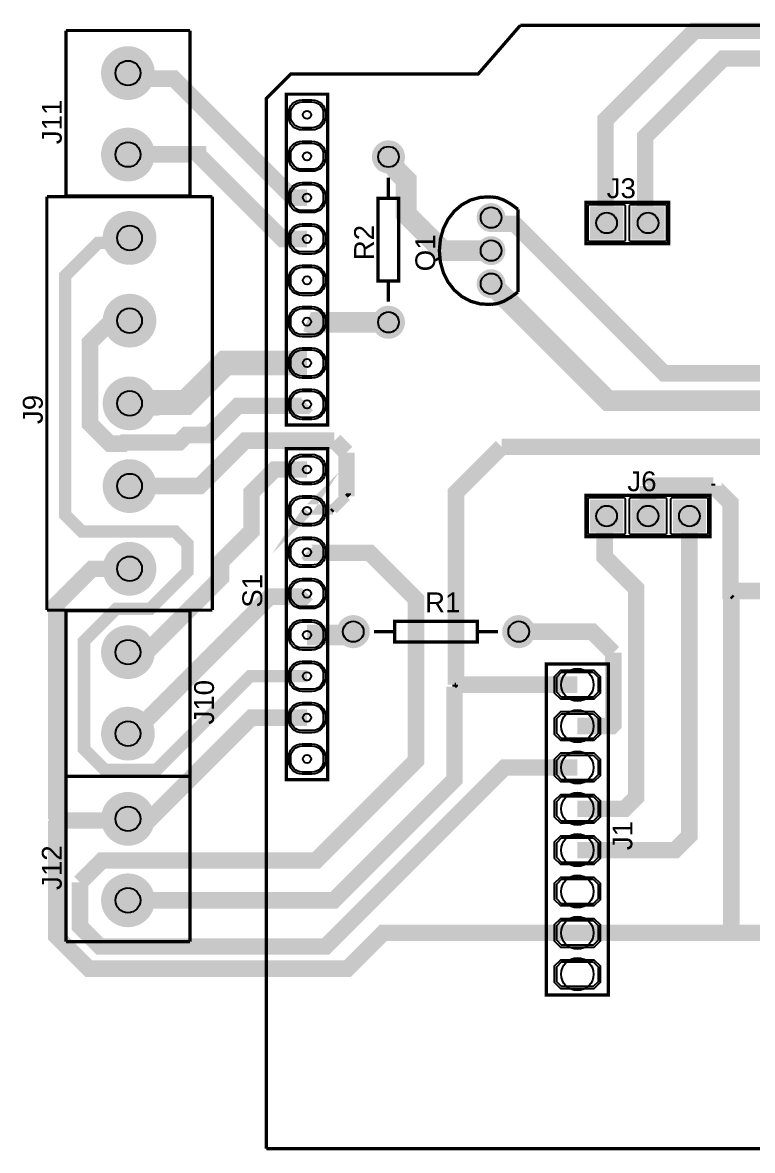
# Model space of a CAD drawing. Header units: centimetres. Extents: x -5.36 to 2.5, y 1.68 to 8.61.
# Drawn here: x -5.36 to -0.87, y 1.68 to 8.61 of the extents above; entities that cross this region are included whole.
import ezdxf

# ---------------------------------------------------------------- set-up
doc = ezdxf.new("R2010")
doc.units = ezdxf.units.CM
doc.layers.get('0').update_dxf_attribs({"linetype": 'CONTINUOUS'})

# ---------------------------------------------------------------- blocks, each defined once
blk = doc.blocks.new('EPAD')
at = {"const_width": 0.5}
blk.add_lwpolyline([(-0.25, 0, 1), (0.25, 0, 1)], format="xyb", close=True, dxfattribs=at)
blk = doc.blocks.new('RPAD')
blk.add_trace([(-0.5, -0.5), (-0.5, 0.5), (0.5, -0.5), (0.5, 0.5)])

msp = doc.modelspace()

# ---------------------------------------------------------------- linework, layer by layer
for points, const_width in [([(-3.86, 1.694), (-3.86, 8.144), (-3.71, 8.294), (-2.56, 8.294), (-2.3, 8.594)], 0.02032), ([(-3.86, 1.694), (-3.86, 8.144), (-3.71, 8.294), (-2.56, 8.294), (-2.3, 8.594)], 0.02032), ([(1.5, 8.294), (1.25, 8.294), (1, 8.594), (-2.3, 8.594)], 0.02032), ([(1.5, 8.294), (1.25, 8.294), (1, 8.594), (-2.3, 8.594)], 0.02032), ([(2.11, 7.91038), (2.11, 8.31), (1.86, 8.56), (-1.230449, 8.56), (-1.77738, 8.013069), (-1.77738, 7.38738), (-1.77, 7.38)], 0.1016), ([(-5.091, 8.562), (-4.329, 8.562)], 0.02032), ([(-5.091, 7.546), (-5.091, 8.562)], 0.02032), ([(-5.091, 8.562), (-4.329, 8.562)], 0.02032), ([(-5.091, 7.546), (-5.091, 8.562)], 0.02032), ([(-4.329, 7.546), (-4.329, 8.562)], 0.02032), ([(-4.329, 7.546), (-4.329, 8.562)], 0.02032), ([(2.11, 7.41), (1.784243, 7.735757), (1.784243, 8.284878), (1.679121, 8.39), (-1.053659, 8.39), (-1.53369, 7.909969), (-1.53369, 7.39769), (-1.516, 7.38)], 0.1016), ([(-3.61, 7.536), (-3.69838, 7.536), (-3.82426, 7.66188), (-4.42878, 8.2664), (-4.50498, 8.2664), (-4.68024, 8.2664), (-4.6904, 8.25624), (-4.71, 8.30038)], 0.1016), ([(-3.737, 6.139), (-3.483, 6.139), (-3.483, 8.171), (-3.737, 8.171), (-3.737, 6.139)], 0.02032), ([(-3.737, 6.139), (-3.483, 6.139), (-3.483, 8.171), (-3.737, 8.171), (-3.737, 6.139)], 0.02032), ([(-3.61, 7.282), (-3.76188, 7.282), (-3.77854, 7.29866), (-4.27892, 7.79904), (-4.27892, 7.80158), (-4.7412, 7.80158), (-4.74374, 7.79904), (-4.71, 7.8)], 0.1016), ([(-2.48, 7.21), (-2.775809, 7.21), (-3.001306, 7.435497), (-3.001306, 7.64345), (-3.054956, 7.6971), (-3.11, 7.786)], 0.127), ([(-3.11, 7.532), (-3.11, 7.659)], 0.02032), ([(-3.11, 7.532), (-3.11, 7.659)], 0.02032), ([(-5.208, 7.542), (-4.192, 7.542)], 0.02032), ([(-5.208, 7.542), (-5.208, 5.002)], 0.02032), ([(-5.208, 7.542), (-4.192, 7.542)], 0.02032), ([(-5.208, 7.542), (-5.208, 5.002)], 0.02032), ([(-4.329, 7.546), (-5.091, 7.546)], 0.02032), ([(-4.329, 7.546), (-5.091, 7.546)], 0.02032), ([(-4.192, 5.002), (-4.192, 7.542)], 0.02032), ([(-4.192, 5.002), (-4.192, 7.542)], 0.02032), ([(-3.1735, 7.024), (-3.0465, 7.024), (-3.0465, 7.532), (-3.1735, 7.532), (-3.1735, 7.024)], 0.02032), ([(-3.1735, 7.024), (-3.0465, 7.024), (-3.0465, 7.532), (-3.1735, 7.532), (-3.1735, 7.024)], 0.02032), ([(-2.48, 7.5402), (-2.544918, 7.537569), (-2.604953, 7.521088), (-2.658942, 7.492161), (-2.705722, 7.452193), (-2.744131, 7.402588), (-2.773005, 7.344751), (-2.791182, 7.280087), (-2.7975, 7.21)], 0.02032), ([(-2.48, 7.5402), (-2.544918, 7.537569), (-2.604953, 7.521088), (-2.658942, 7.492161), (-2.705722, 7.452193), (-2.744131, 7.402588), (-2.773005, 7.344751), (-2.791182, 7.280087), (-2.7975, 7.21)], 0.02032), ([(-2.48, 7.5402), (-2.441702, 7.535438), (-2.402212, 7.52115), (-2.360342, 7.497338), (-2.3149, 7.464)], 0.02032), ([(-2.48, 7.5402), (-2.441702, 7.535438), (-2.402212, 7.52115), (-2.360342, 7.497338), (-2.3149, 7.464)], 0.02032), ([(-1.897, 7.253), (-1.389, 7.253), (-1.389, 7.507), (-1.897, 7.507), (-1.897, 7.253)], 0.02032), ([(-1.897, 7.253), (-1.389, 7.253), (-1.389, 7.507), (-1.897, 7.507), (-1.897, 7.253)], 0.02032), ([(2.11, 5.87038), (1.52384, 6.45654), (-1.416539, 6.45654), (-2.334771, 7.374772), (-2.441572, 7.374772), (-2.48, 7.4132)], 0.1016), ([(-2.3149, 6.956), (-2.3149, 7.464)], 0.02032), ([(-2.3149, 6.956), (-2.3149, 7.464)], 0.02032), ([(-3.61, 4.596), (-3.960355, 4.596), (-4.535793, 4.020562), (-4.850563, 4.020562), (-4.98, 4.149999), (-4.98, 4.811076), (-4.780538, 5.010538), (-4.573125, 5.010538), (-4.34461, 5.239053), (-4.34461, 5.41), (-4.419301, 5.484691), (-4.992674, 5.484691), (-5.095895, 5.587912), (-5.095895, 7.054551), (-4.892067, 7.258379), (-4.8524, 7.258379), (-4.7, 7.288)], 0.0762), ([(-2.48, 6.8798), (-2.544918, 6.882431), (-2.604953, 6.898912), (-2.658942, 6.927839), (-2.705722, 6.967807), (-2.744131, 7.017412), (-2.773005, 7.075249), (-2.791182, 7.139913), (-2.7975, 7.21)], 0.02032), ([(-2.48, 6.8798), (-2.544918, 6.882431), (-2.604953, 6.898912), (-2.658942, 6.927839), (-2.705722, 6.967807), (-2.744131, 7.017412), (-2.773005, 7.075249), (-2.791182, 7.139913), (-2.7975, 7.21)], 0.02032), ([(-2.48, 7.0068), (-1.762666, 6.289466), (-0.692634, 6.289466), (-0.42606, 6.289466), (-0.219842, 6.083248), (-0.219842, 5.766)], 0.127), ([(-3.11, 6.897), (-3.11, 7.024)], 0.02032), ([(-3.11, 6.897), (-3.11, 7.024)], 0.02032), ([(-2.48, 6.8798), (-2.441702, 6.884562), (-2.402212, 6.89885), (-2.360342, 6.922662), (-2.3149, 6.956)], 0.02032), ([(-2.48, 6.8798), (-2.441702, 6.884562), (-2.402212, 6.89885), (-2.360342, 6.922662), (-2.3149, 6.956)], 0.02032), ([(-4.942522, 6.512282), (-4.942522, 6.646448), (-4.929587, 6.659383), (-4.80897, 6.78), (-4.7, 6.78)], 0.1016), ([(-3.11, 6.77), (-3.572728, 6.77), (-3.580604, 6.762124), (-3.61, 6.774)], 0.127), ([(-3.61, 6.52), (-4.11131, 6.52), (-4.134859, 6.496451), (-4.353898, 6.277412), (-4.545555, 6.277412), (-4.550967, 6.272), (-4.7, 6.272)], 0.1524), ([(-3.61, 6.266), (-3.619243, 6.256757), (-3.760241, 6.256757), (-4.034835, 6.256757), (-4.214084, 6.077508), (-4.351381, 6.077508), (-4.397147, 6.031742), (-4.732763, 6.031742), (-4.74039, 6.024115), (-4.82048, 6.024115), (-4.942522, 6.146157), (-4.942522, 6.512282)], 0.1016), ([(-4.7, 5.764), (-4.269092, 5.764), (-3.989579, 6.043513), (-3.441441, 6.043513)], 0.1016), ([(-3.367928, 5.97), (-3.441441, 6.043513)], 0.1016), ([(-2.695432, 5.64), (-2.695432, 5.724417), (-2.415137, 6.004712)], 0.1016), ([(-1.918718, 6.004712), (-2.415137, 6.004712)], 0.1016), ([(-1.9, 6.004712), (-1.918718, 6.004712)], 0.1016), ([(-1.876667, 6.004712), (-1.9, 6.004712)], 0.1016), ([(-1.37, 6.004712), (-1.876667, 6.004712)], 0.1016), ([(-0.5, 5.58), (-0.5, 5.97811), (-0.526602, 6.004712), (-1.37, 6.004712)], 0.1016), ([(-3.737, 3.961), (-3.483, 3.961), (-3.483, 5.993), (-3.737, 5.993), (-3.737, 3.961)], 0.02032), ([(-3.737, 3.961), (-3.483, 3.961), (-3.483, 5.993), (-3.737, 5.993), (-3.737, 3.961)], 0.02032), ([(-3.367928, 5.97), (-3.367928, 5.702072)], 0.1016), ([(-4.71, 4.744), (-4.596, 4.744), (-4.138318, 5.201682), (-4.138318, 5.29982), (-3.951441, 5.486697), (-3.951441, 5.723153), (-3.808594, 5.866), (-3.61, 5.866)], 0.1016), ([(-3.45, 5.62), (-3.598788, 5.62), (-3.61648, 5.602308), (-3.61, 5.612)], 0.0635), ([(-1.115472, 5.766), (-1.514704, 5.766), (-1.516, 5.764704)], 0.1016), ([(-1.516, 5.58), (-1.516, 5.764704)], 0.1016), ([(-1.02, 5.67), (-1.115472, 5.765472), (-1.115472, 5.766)], 0.1016), ([(-1.115472, 5.766), (-1.115472, 5.778989)], 0.0254), ([(-1.004096, 5.12), (-0.369263, 5.12), (-0.245737, 5.243526), (-0.245737, 5.579737), (-0.246, 5.58), (-0.246, 5.765737), (-0.245737, 5.766)], 0.1016), ([(-3.45, 5.62), (-3.367928, 5.702072)], 0.0635), ([(-3.367928, 5.702072), (-3.351934, 5.718066), (-3.351934, 5.719884)], 0.0254), ([(-2.695432, 5.64), (-2.695432, 4.544)], 0.1016), ([(-1.897, 5.453), (-1.135, 5.453), (-1.135, 5.707), (-1.897, 5.707), (-1.897, 5.453)], 0.02032), ([(-1.897, 5.453), (-1.135, 5.453), (-1.135, 5.707), (-1.897, 5.707), (-1.897, 5.453)], 0.02032), ([(-1.02, 5.67), (-1.009509, 5.659509), (-1.009509, 5.658539), (-1.009509, 5.093635), (-1.004096, 5.088222)], 0.1016), ([(-3.46, 5.61), (-3.45, 5.62)], 0.0254), ([(-1.95, 3.782), (-1.659683, 3.782), (-1.588698, 3.852985), (-1.588698, 5.135079), (-1.661269, 5.20765), (-1.782222, 5.328603), (-1.782222, 5.4784), (-1.77, 5.58)], 0.1016), ([(-1.262, 5.58), (-1.262, 3.61599), (-1.328578, 3.549412), (-1.34999, 3.528), (-1.914731, 3.528)], 0.1016), ([(-5.004065, 3.33), (-4.869191, 3.464874), (-4.863637, 3.464874), (-3.553557, 3.464874), (-3.218329, 3.800102), (-2.941121, 4.07731), (-2.941121, 4.528579), (-2.941121, 5.070101), (-2.986248, 5.115228), (-3.224776, 5.353756), (-3.605756, 5.353756), (-3.61, 5.358)], 0.1016), ([(-4.7, 5.256), (-4.930904, 5.256), (-5.15, 5.036904), (-5.15, 3.737927), (-5.127484, 3.707484)], 0.1016), ([(-3.61, 5.104), (-3.628675, 5.085325), (-3.837901, 5.085325), (-4.682608, 4.240618), (-4.700246, 4.240618), (-4.71, 4.24362)], 0.1016), ([(-1.004096, 5.12), (-1.004096, 5.088222), (-1.004096, 3.02)], 0.1016), ([(-1.004096, 5.088222), (-0.993345, 5.077471)], 0.0254), ([(-5.208, 5.002), (-4.192, 5.002)], 0.02032), ([(-5.208, 5.002), (-4.192, 5.002)], 0.02032), ([(-5.091, 4.998), (-4.329, 4.998)], 0.02032), ([(-5.091, 4.998), (-5.091, 3.982)], 0.02032), ([(-5.091, 4.998), (-4.329, 4.998)], 0.02032), ([(-5.091, 4.998), (-5.091, 3.982)], 0.02032), ([(-4.329, 4.998), (-4.329, 3.982)], 0.02032), ([(-4.329, 4.998), (-4.329, 3.982)], 0.02032), ([(-3.61, 4.85), (-3.346, 4.85), (-3.326, 4.87)], 0.127), ([(-3.072, 4.8065), (-2.564, 4.8065), (-2.564, 4.9335), (-3.072, 4.9335), (-3.072, 4.8065)], 0.02032), ([(-3.072, 4.8065), (-2.564, 4.8065), (-2.564, 4.9335), (-3.072, 4.9335), (-3.072, 4.8065)], 0.02032), ([(-1.921103, 4.87), (-2.31, 4.87)], 0.1016), ([(-1.729142, 4.74), (-1.859142, 4.87), (-1.921103, 4.87)], 0.1016), ([(-3.199, 4.87), (-3.072, 4.87)], 0.02032), ([(-3.199, 4.87), (-3.072, 4.87)], 0.02032), ([(-2.564, 4.87), (-2.437, 4.87)], 0.02032), ([(-2.564, 4.87), (-2.437, 4.87)], 0.02032), ([(-1.95, 4.29), (-1.73985, 4.29), (-1.729142, 4.300708), (-1.729142, 4.74)], 0.1016), ([(-2.1405, 2.639), (-1.7595, 2.639), (-1.7595, 4.671), (-2.1405, 4.671), (-2.1405, 2.639)], 0.02032), ([(-2.1405, 2.639), (-1.7595, 2.639), (-1.7595, 4.671), (-2.1405, 4.671), (-2.1405, 2.639)], 0.02032), ([(-4.71, 3.22), (-3.444848, 3.22), (-2.70409, 3.960758), (-2.70409, 4.531616)], 0.1016), ([(-1.95, 4.544), (-2.695432, 4.544)], 0.1016), ([(-2.70409, 4.531616), (-2.70409, 4.544)], 0.0254), ([(-2.695432, 4.544), (-2.695432, 4.540274), (-2.70409, 4.531616)], 0.0254), ([(-2.695432, 4.544), (-2.70409, 4.544)], 0.0254), ([(-3.61, 4.342), (-3.951615, 4.342), (-4.573615, 3.72), (-4.71038, 3.72), (-4.710519, 3.72), (-4.71, 3.72038)], 0.1016), ([(-3.463304, 2.968478), (-2.395782, 4.036), (-2.344208, 4.036), (-2.326054, 4.036)], 0.1016), ([(-1.95, 4.036), (-2.326054, 4.036)], 0.1016), ([(-4.329, 3.982), (-5.091, 3.982)], 0.02032), ([(-5.091, 3.982), (-4.329, 3.982)], 0.02032), ([(-5.091, 2.966), (-5.091, 3.982)], 0.02032), ([(-4.329, 3.982), (-5.091, 3.982)], 0.02032), ([(-5.091, 3.982), (-4.329, 3.982)], 0.02032), ([(-5.091, 2.966), (-5.091, 3.982)], 0.02032), ([(-4.329, 2.966), (-4.329, 3.982)], 0.02032), ([(-4.329, 2.966), (-4.329, 3.982)], 0.02032), ([(-1.95, 3.02), (-3.14102, 3.02), (-3.360157, 2.800863), (-4.950864, 2.800863), (-5.15, 2.999999), (-5.15, 3.684968), (-5.127484, 3.707484)], 0.1016), ([(-4.71, 3.72038), (-4.71038, 3.72), (-4.72038, 3.71), (-5.124968, 3.71), (-5.127484, 3.707484)], 0.1016), ([(-1.95, 3.528), (-1.914731, 3.528)], 0.1016), ([(-3.463304, 2.968478), (-3.495538, 2.936244), (-4.881578, 2.936244), (-5.004065, 3.058731), (-5.004065, 3.065178), (-5.004065, 3.33)], 0.1016), ([(-1.95, 3.02), (-1.112953, 3.02)], 0.1016), ([(-1.004096, 3.02), (-1.112953, 3.02)], 0.1016), ([(-1.004096, 3.02), (-0.172, 3.02), (-0.166, 3.014)], 0.1016), ([(-4.329, 2.966), (-5.091, 2.966)], 0.02032), ([(-4.329, 2.966), (-5.091, 2.966)], 0.02032), ([(1.5, 1.694), (-3.86, 1.694)], 0.02032), ([(1.5, 1.694), (-3.86, 1.694)], 0.02032)]:
    msp.add_lwpolyline(points, dxfattribs=dict(const_width=const_width))
for points in [[(-3.7227, 8.034), (-3.7227, 8.054), (-3.721054, 8.070909), (-3.71632, 8.086547), (-3.708799, 8.100609), (-3.698794, 8.112794), (-3.686609, 8.122799), (-3.672547, 8.13032), (-3.656909, 8.135054), (-3.64, 8.1367), (-3.58, 8.1367), (-3.563091, 8.135054), (-3.547453, 8.13032), (-3.533391, 8.122799), (-3.521206, 8.112794), (-3.511201, 8.100609), (-3.50368, 8.086547), (-3.498946, 8.070909), (-3.4973, 8.054), (-3.4973, 8.034), (-3.498946, 8.017091), (-3.50368, 8.001453), (-3.511201, 7.987391), (-3.521206, 7.975206), (-3.533391, 7.965201), (-3.547453, 7.95768), (-3.563091, 7.952946), (-3.58, 7.9513), (-3.64, 7.9513), (-3.656909, 7.952946), (-3.672547, 7.95768), (-3.686609, 7.965201), (-3.698794, 7.975206), (-3.708799, 7.987391), (-3.71632, 8.001453), (-3.721054, 8.017091), (-3.7227, 8.034)], [(-3.71, 8.034), (-3.71, 8.054), (-3.708607, 8.068313), (-3.7046, 8.081549), (-3.698234, 8.093452), (-3.689766, 8.103766), (-3.679452, 8.112234), (-3.667549, 8.1186), (-3.654313, 8.122607), (-3.64, 8.124), (-3.58, 8.124), (-3.565687, 8.122607), (-3.552451, 8.1186), (-3.540548, 8.112234), (-3.530234, 8.103766), (-3.521766, 8.093452), (-3.5154, 8.081549), (-3.511393, 8.068313), (-3.51, 8.054), (-3.51, 8.034), (-3.511393, 8.019687), (-3.5154, 8.006451), (-3.521766, 7.994548), (-3.530234, 7.984234), (-3.540548, 7.975766), (-3.552451, 7.9694), (-3.565687, 7.965393), (-3.58, 7.964), (-3.64, 7.964), (-3.654313, 7.965393), (-3.667549, 7.9694), (-3.679452, 7.975766), (-3.689766, 7.984234), (-3.698234, 7.994548), (-3.7046, 8.006451), (-3.708607, 8.019687), (-3.71, 8.034)], [(-3.7227, 7.78), (-3.7227, 7.8), (-3.721054, 7.816909), (-3.71632, 7.832547), (-3.708799, 7.846609), (-3.698794, 7.858794), (-3.686609, 7.868799), (-3.672547, 7.87632), (-3.656909, 7.881054), (-3.64, 7.8827), (-3.58, 7.8827), (-3.563091, 7.881054), (-3.547453, 7.87632), (-3.533391, 7.868799), (-3.521206, 7.858794), (-3.511201, 7.846609), (-3.50368, 7.832547), (-3.498946, 7.816909), (-3.4973, 7.8), (-3.4973, 7.78), (-3.498946, 7.763091), (-3.50368, 7.747453), (-3.511201, 7.733391), (-3.521206, 7.721206), (-3.533391, 7.711201), (-3.547453, 7.70368), (-3.563091, 7.698946), (-3.58, 7.6973), (-3.64, 7.6973), (-3.656909, 7.698946), (-3.672547, 7.70368), (-3.686609, 7.711201), (-3.698794, 7.721206), (-3.708799, 7.733391), (-3.71632, 7.747453), (-3.721054, 7.763091), (-3.7227, 7.78)], [(-3.71, 7.78), (-3.71, 7.8), (-3.708607, 7.814313), (-3.7046, 7.827549), (-3.698234, 7.839452), (-3.689766, 7.849766), (-3.679452, 7.858234), (-3.667549, 7.8646), (-3.654313, 7.868607), (-3.64, 7.87), (-3.58, 7.87), (-3.565687, 7.868607), (-3.552451, 7.8646), (-3.540548, 7.858234), (-3.530234, 7.849766), (-3.521766, 7.839452), (-3.5154, 7.827549), (-3.511393, 7.814313), (-3.51, 7.8), (-3.51, 7.78), (-3.511393, 7.765687), (-3.5154, 7.752451), (-3.521766, 7.740548), (-3.530234, 7.730234), (-3.540548, 7.721766), (-3.552451, 7.7154), (-3.565687, 7.711393), (-3.58, 7.71), (-3.64, 7.71), (-3.654313, 7.711393), (-3.667549, 7.7154), (-3.679452, 7.721766), (-3.689766, 7.730234), (-3.698234, 7.740548), (-3.7046, 7.752451), (-3.708607, 7.765687), (-3.71, 7.78)], [(-3.7227, 7.526), (-3.7227, 7.546), (-3.721054, 7.562909), (-3.71632, 7.578547), (-3.708799, 7.592609), (-3.698794, 7.604794), (-3.686609, 7.614799), (-3.672547, 7.62232), (-3.656909, 7.627054), (-3.64, 7.6287), (-3.58, 7.6287), (-3.563091, 7.627054), (-3.547453, 7.62232), (-3.533391, 7.614799), (-3.521206, 7.604794), (-3.511201, 7.592609), (-3.50368, 7.578547), (-3.498946, 7.562909), (-3.4973, 7.546), (-3.4973, 7.526), (-3.498946, 7.509091), (-3.50368, 7.493453), (-3.511201, 7.479391), (-3.521206, 7.467206), (-3.533391, 7.457201), (-3.547453, 7.44968), (-3.563091, 7.444946), (-3.58, 7.4433), (-3.64, 7.4433), (-3.656909, 7.444946), (-3.672547, 7.44968), (-3.686609, 7.457201), (-3.698794, 7.467206), (-3.708799, 7.479391), (-3.71632, 7.493453), (-3.721054, 7.509091), (-3.7227, 7.526)], [(-3.71, 7.526), (-3.71, 7.546), (-3.708607, 7.560313), (-3.7046, 7.573549), (-3.698234, 7.585452), (-3.689766, 7.595766), (-3.679452, 7.604234), (-3.667549, 7.6106), (-3.654313, 7.614607), (-3.64, 7.616), (-3.58, 7.616), (-3.565687, 7.614607), (-3.552451, 7.6106), (-3.540548, 7.604234), (-3.530234, 7.595766), (-3.521766, 7.585452), (-3.5154, 7.573549), (-3.511393, 7.560313), (-3.51, 7.546), (-3.51, 7.526), (-3.511393, 7.511687), (-3.5154, 7.498451), (-3.521766, 7.486548), (-3.530234, 7.476234), (-3.540548, 7.467766), (-3.552451, 7.4614), (-3.565687, 7.457393), (-3.58, 7.456), (-3.64, 7.456), (-3.654313, 7.457393), (-3.667549, 7.4614), (-3.679452, 7.467766), (-3.689766, 7.476234), (-3.698234, 7.486548), (-3.7046, 7.498451), (-3.708607, 7.511687), (-3.71, 7.526)], [(-1.8716, 7.4943), (-1.6684, 7.4943), (-1.665803, 7.494047), (-1.663402, 7.49332), (-1.661242, 7.492165), (-1.659371, 7.490629), (-1.657835, 7.488757), (-1.65668, 7.486598), (-1.655953, 7.484197), (-1.6557, 7.4816), (-1.6557, 7.2784), (-1.655953, 7.275803), (-1.65668, 7.273402), (-1.657835, 7.271243), (-1.659371, 7.269371), (-1.661242, 7.267835), (-1.663402, 7.26668), (-1.665803, 7.265953), (-1.6684, 7.2657), (-1.8716, 7.2657), (-1.874197, 7.265953), (-1.876598, 7.26668), (-1.878758, 7.267835), (-1.880629, 7.269371), (-1.882165, 7.271243), (-1.88332, 7.273402), (-1.884047, 7.275803), (-1.8843, 7.2784), (-1.8843, 7.4816), (-1.884047, 7.484197), (-1.88332, 7.486598), (-1.882165, 7.488757), (-1.880629, 7.490629), (-1.878758, 7.492165), (-1.876598, 7.49332), (-1.874197, 7.494047), (-1.8716, 7.4943)], [(-1.6176, 7.4943), (-1.4144, 7.4943), (-1.411803, 7.494047), (-1.409402, 7.49332), (-1.407242, 7.492165), (-1.405371, 7.490629), (-1.403835, 7.488757), (-1.40268, 7.486598), (-1.401953, 7.484197), (-1.4017, 7.4816), (-1.4017, 7.2784), (-1.401953, 7.275803), (-1.40268, 7.273402), (-1.403835, 7.271243), (-1.405371, 7.269371), (-1.407242, 7.267835), (-1.409402, 7.26668), (-1.411803, 7.265953), (-1.4144, 7.2657), (-1.6176, 7.2657), (-1.620197, 7.265953), (-1.622598, 7.26668), (-1.624758, 7.267835), (-1.626629, 7.269371), (-1.628165, 7.271243), (-1.62932, 7.273402), (-1.630047, 7.275803), (-1.6303, 7.2784), (-1.6303, 7.4816), (-1.630047, 7.484197), (-1.62932, 7.486598), (-1.628165, 7.488757), (-1.626629, 7.490629), (-1.624758, 7.492165), (-1.622598, 7.49332), (-1.620197, 7.494047), (-1.6176, 7.4943)], [(-3.7227, 7.272), (-3.7227, 7.292), (-3.721054, 7.308909), (-3.71632, 7.324547), (-3.708799, 7.338609), (-3.698794, 7.350794), (-3.686609, 7.360799), (-3.672547, 7.36832), (-3.656909, 7.373054), (-3.64, 7.3747), (-3.58, 7.3747), (-3.563091, 7.373054), (-3.547453, 7.36832), (-3.533391, 7.360799), (-3.521206, 7.350794), (-3.511201, 7.338609), (-3.50368, 7.324547), (-3.498946, 7.308909), (-3.4973, 7.292), (-3.4973, 7.272), (-3.498946, 7.255091), (-3.50368, 7.239453), (-3.511201, 7.225391), (-3.521206, 7.213206), (-3.533391, 7.203201), (-3.547453, 7.19568), (-3.563091, 7.190946), (-3.58, 7.1893), (-3.64, 7.1893), (-3.656909, 7.190946), (-3.672547, 7.19568), (-3.686609, 7.203201), (-3.698794, 7.213206), (-3.708799, 7.225391), (-3.71632, 7.239453), (-3.721054, 7.255091), (-3.7227, 7.272)], [(-3.71, 7.272), (-3.71, 7.292), (-3.708607, 7.306313), (-3.7046, 7.319549), (-3.698234, 7.331452), (-3.689766, 7.341766), (-3.679452, 7.350234), (-3.667549, 7.3566), (-3.654313, 7.360607), (-3.64, 7.362), (-3.58, 7.362), (-3.565687, 7.360607), (-3.552451, 7.3566), (-3.540548, 7.350234), (-3.530234, 7.341766), (-3.521766, 7.331452), (-3.5154, 7.319549), (-3.511393, 7.306313), (-3.51, 7.292), (-3.51, 7.272), (-3.511393, 7.257687), (-3.5154, 7.244451), (-3.521766, 7.232548), (-3.530234, 7.222234), (-3.540548, 7.213766), (-3.552451, 7.2074), (-3.565687, 7.203393), (-3.58, 7.202), (-3.64, 7.202), (-3.654313, 7.203393), (-3.667549, 7.2074), (-3.679452, 7.213766), (-3.689766, 7.222234), (-3.698234, 7.232548), (-3.7046, 7.244451), (-3.708607, 7.257687), (-3.71, 7.272)], [(-3.7227, 7.018), (-3.7227, 7.038), (-3.721054, 7.054909), (-3.71632, 7.070547), (-3.708799, 7.084609), (-3.698794, 7.096794), (-3.686609, 7.106799), (-3.672547, 7.11432), (-3.656909, 7.119054), (-3.64, 7.1207), (-3.58, 7.1207), (-3.563091, 7.119054), (-3.547453, 7.11432), (-3.533391, 7.106799), (-3.521206, 7.096794), (-3.511201, 7.084609), (-3.50368, 7.070547), (-3.498946, 7.054909), (-3.4973, 7.038), (-3.4973, 7.018), (-3.498946, 7.001091), (-3.50368, 6.985453), (-3.511201, 6.971391), (-3.521206, 6.959206), (-3.533391, 6.949201), (-3.547453, 6.94168), (-3.563091, 6.936946), (-3.58, 6.9353), (-3.64, 6.9353), (-3.656909, 6.936946), (-3.672547, 6.94168), (-3.686609, 6.949201), (-3.698794, 6.959206), (-3.708799, 6.971391), (-3.71632, 6.985453), (-3.721054, 7.001091), (-3.7227, 7.018)], [(-3.71, 7.018), (-3.71, 7.038), (-3.708607, 7.052313), (-3.7046, 7.065549), (-3.698234, 7.077452), (-3.689766, 7.087766), (-3.679452, 7.096234), (-3.667549, 7.1026), (-3.654313, 7.106607), (-3.64, 7.108), (-3.58, 7.108), (-3.565687, 7.106607), (-3.552451, 7.1026), (-3.540548, 7.096234), (-3.530234, 7.087766), (-3.521766, 7.077452), (-3.5154, 7.065549), (-3.511393, 7.052313), (-3.51, 7.038), (-3.51, 7.018), (-3.511393, 7.003687), (-3.5154, 6.990451), (-3.521766, 6.978548), (-3.530234, 6.968234), (-3.540548, 6.959766), (-3.552451, 6.9534), (-3.565687, 6.949393), (-3.58, 6.948), (-3.64, 6.948), (-3.654313, 6.949393), (-3.667549, 6.9534), (-3.679452, 6.959766), (-3.689766, 6.968234), (-3.698234, 6.978548), (-3.7046, 6.990451), (-3.708607, 7.003687), (-3.71, 7.018)], [(-3.7227, 6.764), (-3.7227, 6.784), (-3.721054, 6.800909), (-3.71632, 6.816547), (-3.708799, 6.830609), (-3.698794, 6.842794), (-3.686609, 6.852799), (-3.672547, 6.86032), (-3.656909, 6.865054), (-3.64, 6.8667), (-3.58, 6.8667), (-3.563091, 6.865054), (-3.547453, 6.86032), (-3.533391, 6.852799), (-3.521206, 6.842794), (-3.511201, 6.830609), (-3.50368, 6.816547), (-3.498946, 6.800909), (-3.4973, 6.784), (-3.4973, 6.764), (-3.498946, 6.747091), (-3.50368, 6.731453), (-3.511201, 6.717391), (-3.521206, 6.705206), (-3.533391, 6.695201), (-3.547453, 6.68768), (-3.563091, 6.682946), (-3.58, 6.6813), (-3.64, 6.6813), (-3.656909, 6.682946), (-3.672547, 6.68768), (-3.686609, 6.695201), (-3.698794, 6.705206), (-3.708799, 6.717391), (-3.71632, 6.731453), (-3.721054, 6.747091), (-3.7227, 6.764)], [(-3.71, 6.764), (-3.71, 6.784), (-3.708607, 6.798313), (-3.7046, 6.811549), (-3.698234, 6.823452), (-3.689766, 6.833766), (-3.679452, 6.842234), (-3.667549, 6.8486), (-3.654313, 6.852607), (-3.64, 6.854), (-3.58, 6.854), (-3.565687, 6.852607), (-3.552451, 6.8486), (-3.540548, 6.842234), (-3.530234, 6.833766), (-3.521766, 6.823452), (-3.5154, 6.811549), (-3.511393, 6.798313), (-3.51, 6.784), (-3.51, 6.764), (-3.511393, 6.749687), (-3.5154, 6.736451), (-3.521766, 6.724548), (-3.530234, 6.714234), (-3.540548, 6.705766), (-3.552451, 6.6994), (-3.565687, 6.695393), (-3.58, 6.694), (-3.64, 6.694), (-3.654313, 6.695393), (-3.667549, 6.6994), (-3.679452, 6.705766), (-3.689766, 6.714234), (-3.698234, 6.724548), (-3.7046, 6.736451), (-3.708607, 6.749687), (-3.71, 6.764)], [(-3.7227, 6.51), (-3.7227, 6.53), (-3.721054, 6.546909), (-3.71632, 6.562547), (-3.708799, 6.576609), (-3.698794, 6.588794), (-3.686609, 6.598799), (-3.672547, 6.60632), (-3.656909, 6.611054), (-3.64, 6.6127), (-3.58, 6.6127), (-3.563091, 6.611054), (-3.547453, 6.60632), (-3.533391, 6.598799), (-3.521206, 6.588794), (-3.511201, 6.576609), (-3.50368, 6.562547), (-3.498946, 6.546909), (-3.4973, 6.53), (-3.4973, 6.51), (-3.498946, 6.493091), (-3.50368, 6.477453), (-3.511201, 6.463391), (-3.521206, 6.451206), (-3.533391, 6.441201), (-3.547453, 6.43368), (-3.563091, 6.428946), (-3.58, 6.4273), (-3.64, 6.4273), (-3.656909, 6.428946), (-3.672547, 6.43368), (-3.686609, 6.441201), (-3.698794, 6.451206), (-3.708799, 6.463391), (-3.71632, 6.477453), (-3.721054, 6.493091), (-3.7227, 6.51)], [(-3.71, 6.51), (-3.71, 6.53), (-3.708607, 6.544313), (-3.7046, 6.557549), (-3.698234, 6.569452), (-3.689766, 6.579766), (-3.679452, 6.588234), (-3.667549, 6.5946), (-3.654313, 6.598607), (-3.64, 6.6), (-3.58, 6.6), (-3.565687, 6.598607), (-3.552451, 6.5946), (-3.540548, 6.588234), (-3.530234, 6.579766), (-3.521766, 6.569452), (-3.5154, 6.557549), (-3.511393, 6.544313), (-3.51, 6.53), (-3.51, 6.51), (-3.511393, 6.495687), (-3.5154, 6.482451), (-3.521766, 6.470548), (-3.530234, 6.460234), (-3.540548, 6.451766), (-3.552451, 6.4454), (-3.565687, 6.441393), (-3.58, 6.44), (-3.64, 6.44), (-3.654313, 6.441393), (-3.667549, 6.4454), (-3.679452, 6.451766), (-3.689766, 6.460234), (-3.698234, 6.470548), (-3.7046, 6.482451), (-3.708607, 6.495687), (-3.71, 6.51)], [(-3.7227, 6.256), (-3.7227, 6.276), (-3.721054, 6.292909), (-3.71632, 6.308547), (-3.708799, 6.322609), (-3.698794, 6.334794), (-3.686609, 6.344799), (-3.672547, 6.35232), (-3.656909, 6.357054), (-3.64, 6.3587), (-3.58, 6.3587), (-3.563091, 6.357054), (-3.547453, 6.35232), (-3.533391, 6.344799), (-3.521206, 6.334794), (-3.511201, 6.322609), (-3.50368, 6.308547), (-3.498946, 6.292909), (-3.4973, 6.276), (-3.4973, 6.256), (-3.498946, 6.239091), (-3.50368, 6.223453), (-3.511201, 6.209391), (-3.521206, 6.197206), (-3.533391, 6.187201), (-3.547453, 6.17968), (-3.563091, 6.174946), (-3.58, 6.1733), (-3.64, 6.1733), (-3.656909, 6.174946), (-3.672547, 6.17968), (-3.686609, 6.187201), (-3.698794, 6.197206), (-3.708799, 6.209391), (-3.71632, 6.223453), (-3.721054, 6.239091), (-3.7227, 6.256)], [(-3.71, 6.256), (-3.71, 6.276), (-3.708607, 6.290313), (-3.7046, 6.303549), (-3.698234, 6.315452), (-3.689766, 6.325766), (-3.679452, 6.334234), (-3.667549, 6.3406), (-3.654313, 6.344607), (-3.64, 6.346), (-3.58, 6.346), (-3.565687, 6.344607), (-3.552451, 6.3406), (-3.540548, 6.334234), (-3.530234, 6.325766), (-3.521766, 6.315452), (-3.5154, 6.303549), (-3.511393, 6.290313), (-3.51, 6.276), (-3.51, 6.256), (-3.511393, 6.241687), (-3.5154, 6.228451), (-3.521766, 6.216548), (-3.530234, 6.206234), (-3.540548, 6.197766), (-3.552451, 6.1914), (-3.565687, 6.187393), (-3.58, 6.186), (-3.64, 6.186), (-3.654313, 6.187393), (-3.667549, 6.1914), (-3.679452, 6.197766), (-3.689766, 6.206234), (-3.698234, 6.216548), (-3.7046, 6.228451), (-3.708607, 6.241687), (-3.71, 6.256)], [(-3.7227, 5.856), (-3.7227, 5.876), (-3.721054, 5.892909), (-3.71632, 5.908547), (-3.708799, 5.922609), (-3.698794, 5.934794), (-3.686609, 5.944799), (-3.672547, 5.95232), (-3.656909, 5.957054), (-3.64, 5.9587), (-3.58, 5.9587), (-3.563091, 5.957054), (-3.547453, 5.95232), (-3.533391, 5.944799), (-3.521206, 5.934794), (-3.511201, 5.922609), (-3.50368, 5.908547), (-3.498946, 5.892909), (-3.4973, 5.876), (-3.4973, 5.856), (-3.498946, 5.839091), (-3.50368, 5.823453), (-3.511201, 5.809391), (-3.521206, 5.797206), (-3.533391, 5.787201), (-3.547453, 5.77968), (-3.563091, 5.774946), (-3.58, 5.7733), (-3.64, 5.7733), (-3.656909, 5.774946), (-3.672547, 5.77968), (-3.686609, 5.787201), (-3.698794, 5.797206), (-3.708799, 5.809391), (-3.71632, 5.823453), (-3.721054, 5.839091), (-3.7227, 5.856)], [(-3.71, 5.856), (-3.71, 5.876), (-3.708607, 5.890313), (-3.7046, 5.903549), (-3.698234, 5.915452), (-3.689766, 5.925766), (-3.679452, 5.934234), (-3.667549, 5.9406), (-3.654313, 5.944607), (-3.64, 5.946), (-3.58, 5.946), (-3.565687, 5.944607), (-3.552451, 5.9406), (-3.540548, 5.934234), (-3.530234, 5.925766), (-3.521766, 5.915452), (-3.5154, 5.903549), (-3.511393, 5.890313), (-3.51, 5.876), (-3.51, 5.856), (-3.511393, 5.841687), (-3.5154, 5.828451), (-3.521766, 5.816548), (-3.530234, 5.806234), (-3.540548, 5.797766), (-3.552451, 5.7914), (-3.565687, 5.787393), (-3.58, 5.786), (-3.64, 5.786), (-3.654313, 5.787393), (-3.667549, 5.7914), (-3.679452, 5.797766), (-3.689766, 5.806234), (-3.698234, 5.816548), (-3.7046, 5.828451), (-3.708607, 5.841687), (-3.71, 5.856)], [(-3.7227, 5.602), (-3.7227, 5.622), (-3.721054, 5.638909), (-3.71632, 5.654547), (-3.708799, 5.668609), (-3.698794, 5.680794), (-3.686609, 5.690799), (-3.672547, 5.69832), (-3.656909, 5.703054), (-3.64, 5.7047), (-3.58, 5.7047), (-3.563091, 5.703054), (-3.547453, 5.69832), (-3.533391, 5.690799), (-3.521206, 5.680794), (-3.511201, 5.668609), (-3.50368, 5.654547), (-3.498946, 5.638909), (-3.4973, 5.622), (-3.4973, 5.602), (-3.498946, 5.585091), (-3.50368, 5.569453), (-3.511201, 5.555391), (-3.521206, 5.543206), (-3.533391, 5.533201), (-3.547453, 5.52568), (-3.563091, 5.520946), (-3.58, 5.5193), (-3.64, 5.5193), (-3.656909, 5.520946), (-3.672547, 5.52568), (-3.686609, 5.533201), (-3.698794, 5.543206), (-3.708799, 5.555391), (-3.71632, 5.569453), (-3.721054, 5.585091), (-3.7227, 5.602)], [(-3.71, 5.602), (-3.71, 5.622), (-3.708607, 5.636313), (-3.7046, 5.649549), (-3.698234, 5.661452), (-3.689766, 5.671766), (-3.679452, 5.680234), (-3.667549, 5.6866), (-3.654313, 5.690607), (-3.64, 5.692), (-3.58, 5.692), (-3.565687, 5.690607), (-3.552451, 5.6866), (-3.540548, 5.680234), (-3.530234, 5.671766), (-3.521766, 5.661452), (-3.5154, 5.649549), (-3.511393, 5.636313), (-3.51, 5.622), (-3.51, 5.602), (-3.511393, 5.587687), (-3.5154, 5.574451), (-3.521766, 5.562548), (-3.530234, 5.552234), (-3.540548, 5.543766), (-3.552451, 5.5374), (-3.565687, 5.533393), (-3.58, 5.532), (-3.64, 5.532), (-3.654313, 5.533393), (-3.667549, 5.5374), (-3.679452, 5.543766), (-3.689766, 5.552234), (-3.698234, 5.562548), (-3.7046, 5.574451), (-3.708607, 5.587687), (-3.71, 5.602)], [(-1.8716, 5.6943), (-1.6684, 5.6943), (-1.665803, 5.694047), (-1.663402, 5.69332), (-1.661242, 5.692165), (-1.659371, 5.690629), (-1.657835, 5.688757), (-1.65668, 5.686598), (-1.655953, 5.684197), (-1.6557, 5.6816), (-1.6557, 5.4784), (-1.655953, 5.475803), (-1.65668, 5.473402), (-1.657835, 5.471243), (-1.659371, 5.469371), (-1.661242, 5.467835), (-1.663402, 5.46668), (-1.665803, 5.465953), (-1.6684, 5.4657), (-1.8716, 5.4657), (-1.874197, 5.465953), (-1.876598, 5.46668), (-1.878758, 5.467835), (-1.880629, 5.469371), (-1.882165, 5.471243), (-1.88332, 5.473402), (-1.884047, 5.475803), (-1.8843, 5.4784), (-1.8843, 5.6816), (-1.884047, 5.684197), (-1.88332, 5.686598), (-1.882165, 5.688757), (-1.880629, 5.690629), (-1.878758, 5.692165), (-1.876598, 5.69332), (-1.874197, 5.694047), (-1.8716, 5.6943)], [(-1.6176, 5.6943), (-1.4144, 5.6943), (-1.411803, 5.694047), (-1.409402, 5.69332), (-1.407242, 5.692165), (-1.405371, 5.690629), (-1.403835, 5.688757), (-1.40268, 5.686598), (-1.401953, 5.684197), (-1.4017, 5.6816), (-1.4017, 5.4784), (-1.401953, 5.475803), (-1.40268, 5.473402), (-1.403835, 5.471243), (-1.405371, 5.469371), (-1.407242, 5.467835), (-1.409402, 5.46668), (-1.411803, 5.465953), (-1.4144, 5.4657), (-1.6176, 5.4657), (-1.620197, 5.465953), (-1.622598, 5.46668), (-1.624758, 5.467835), (-1.626629, 5.469371), (-1.628165, 5.471243), (-1.62932, 5.473402), (-1.630047, 5.475803), (-1.6303, 5.4784), (-1.6303, 5.6816), (-1.630047, 5.684197), (-1.62932, 5.686598), (-1.628165, 5.688757), (-1.626629, 5.690629), (-1.624758, 5.692165), (-1.622598, 5.69332), (-1.620197, 5.694047), (-1.6176, 5.6943)], [(-1.3636, 5.6943), (-1.1604, 5.6943), (-1.157803, 5.694047), (-1.155402, 5.69332), (-1.153242, 5.692165), (-1.151371, 5.690629), (-1.149835, 5.688757), (-1.14868, 5.686598), (-1.147953, 5.684197), (-1.1477, 5.6816), (-1.1477, 5.4784), (-1.147953, 5.475803), (-1.14868, 5.473402), (-1.149835, 5.471243), (-1.151371, 5.469371), (-1.153242, 5.467835), (-1.155402, 5.46668), (-1.157803, 5.465953), (-1.1604, 5.4657), (-1.3636, 5.4657), (-1.366197, 5.465953), (-1.368598, 5.46668), (-1.370758, 5.467835), (-1.372629, 5.469371), (-1.374165, 5.471243), (-1.37532, 5.473402), (-1.376047, 5.475803), (-1.3763, 5.4784), (-1.3763, 5.6816), (-1.376047, 5.684197), (-1.37532, 5.686598), (-1.374165, 5.688757), (-1.372629, 5.690629), (-1.370758, 5.692165), (-1.368598, 5.69332), (-1.366197, 5.694047), (-1.3636, 5.6943)], [(-3.7227, 5.348), (-3.7227, 5.368), (-3.721054, 5.384909), (-3.71632, 5.400547), (-3.708799, 5.414609), (-3.698794, 5.426794), (-3.686609, 5.436799), (-3.672547, 5.44432), (-3.656909, 5.449054), (-3.64, 5.4507), (-3.58, 5.4507), (-3.563091, 5.449054), (-3.547453, 5.44432), (-3.533391, 5.436799), (-3.521206, 5.426794), (-3.511201, 5.414609), (-3.50368, 5.400547), (-3.498946, 5.384909), (-3.4973, 5.368), (-3.4973, 5.348), (-3.498946, 5.331091), (-3.50368, 5.315453), (-3.511201, 5.301391), (-3.521206, 5.289206), (-3.533391, 5.279201), (-3.547453, 5.27168), (-3.563091, 5.266946), (-3.58, 5.2653), (-3.64, 5.2653), (-3.656909, 5.266946), (-3.672547, 5.27168), (-3.686609, 5.279201), (-3.698794, 5.289206), (-3.708799, 5.301391), (-3.71632, 5.315453), (-3.721054, 5.331091), (-3.7227, 5.348)], [(-3.71, 5.348), (-3.71, 5.368), (-3.708607, 5.382313), (-3.7046, 5.395549), (-3.698234, 5.407452), (-3.689766, 5.417766), (-3.679452, 5.426234), (-3.667549, 5.4326), (-3.654313, 5.436607), (-3.64, 5.438), (-3.58, 5.438), (-3.565687, 5.436607), (-3.552451, 5.4326), (-3.540548, 5.426234), (-3.530234, 5.417766), (-3.521766, 5.407452), (-3.5154, 5.395549), (-3.511393, 5.382313), (-3.51, 5.368), (-3.51, 5.348), (-3.511393, 5.333687), (-3.5154, 5.320451), (-3.521766, 5.308548), (-3.530234, 5.298234), (-3.540548, 5.289766), (-3.552451, 5.2834), (-3.565687, 5.279393), (-3.58, 5.278), (-3.64, 5.278), (-3.654313, 5.279393), (-3.667549, 5.2834), (-3.679452, 5.289766), (-3.689766, 5.298234), (-3.698234, 5.308548), (-3.7046, 5.320451), (-3.708607, 5.333687), (-3.71, 5.348)], [(-3.7227, 5.094), (-3.7227, 5.114), (-3.721054, 5.130909), (-3.71632, 5.146547), (-3.708799, 5.160609), (-3.698794, 5.172794), (-3.686609, 5.182799), (-3.672547, 5.19032), (-3.656909, 5.195054), (-3.64, 5.1967), (-3.58, 5.1967), (-3.563091, 5.195054), (-3.547453, 5.19032), (-3.533391, 5.182799), (-3.521206, 5.172794), (-3.511201, 5.160609), (-3.50368, 5.146547), (-3.498946, 5.130909), (-3.4973, 5.114), (-3.4973, 5.094), (-3.498946, 5.077091), (-3.50368, 5.061453), (-3.511201, 5.047391), (-3.521206, 5.035206), (-3.533391, 5.025201), (-3.547453, 5.01768), (-3.563091, 5.012946), (-3.58, 5.0113), (-3.64, 5.0113), (-3.656909, 5.012946), (-3.672547, 5.01768), (-3.686609, 5.025201), (-3.698794, 5.035206), (-3.708799, 5.047391), (-3.71632, 5.061453), (-3.721054, 5.077091), (-3.7227, 5.094)], [(-3.71, 5.094), (-3.71, 5.114), (-3.708607, 5.128313), (-3.7046, 5.141549), (-3.698234, 5.153452), (-3.689766, 5.163766), (-3.679452, 5.172234), (-3.667549, 5.1786), (-3.654313, 5.182607), (-3.64, 5.184), (-3.58, 5.184), (-3.565687, 5.182607), (-3.552451, 5.1786), (-3.540548, 5.172234), (-3.530234, 5.163766), (-3.521766, 5.153452), (-3.5154, 5.141549), (-3.511393, 5.128313), (-3.51, 5.114), (-3.51, 5.094), (-3.511393, 5.079687), (-3.5154, 5.066451), (-3.521766, 5.054548), (-3.530234, 5.044234), (-3.540548, 5.035766), (-3.552451, 5.0294), (-3.565687, 5.025393), (-3.58, 5.024), (-3.64, 5.024), (-3.654313, 5.025393), (-3.667549, 5.0294), (-3.679452, 5.035766), (-3.689766, 5.044234), (-3.698234, 5.054548), (-3.7046, 5.066451), (-3.708607, 5.079687), (-3.71, 5.094)], [(-3.7227, 4.84), (-3.7227, 4.86), (-3.721054, 4.876909), (-3.71632, 4.892547), (-3.708799, 4.906609), (-3.698794, 4.918794), (-3.686609, 4.928799), (-3.672547, 4.93632), (-3.656909, 4.941054), (-3.64, 4.9427), (-3.58, 4.9427), (-3.563091, 4.941054), (-3.547453, 4.93632), (-3.533391, 4.928799), (-3.521206, 4.918794), (-3.511201, 4.906609), (-3.50368, 4.892547), (-3.498946, 4.876909), (-3.4973, 4.86), (-3.4973, 4.84), (-3.498946, 4.823091), (-3.50368, 4.807453), (-3.511201, 4.793391), (-3.521206, 4.781206), (-3.533391, 4.771201), (-3.547453, 4.76368), (-3.563091, 4.758946), (-3.58, 4.7573), (-3.64, 4.7573), (-3.656909, 4.758946), (-3.672547, 4.76368), (-3.686609, 4.771201), (-3.698794, 4.781206), (-3.708799, 4.793391), (-3.71632, 4.807453), (-3.721054, 4.823091), (-3.7227, 4.84)], [(-3.71, 4.84), (-3.71, 4.86), (-3.708607, 4.874313), (-3.7046, 4.887549), (-3.698234, 4.899452), (-3.689766, 4.909766), (-3.679452, 4.918234), (-3.667549, 4.9246), (-3.654313, 4.928607), (-3.64, 4.93), (-3.58, 4.93), (-3.565687, 4.928607), (-3.552451, 4.9246), (-3.540548, 4.918234), (-3.530234, 4.909766), (-3.521766, 4.899452), (-3.5154, 4.887549), (-3.511393, 4.874313), (-3.51, 4.86), (-3.51, 4.84), (-3.511393, 4.825687), (-3.5154, 4.812451), (-3.521766, 4.800548), (-3.530234, 4.790234), (-3.540548, 4.781766), (-3.552451, 4.7754), (-3.565687, 4.771393), (-3.58, 4.77), (-3.64, 4.77), (-3.654313, 4.771393), (-3.667549, 4.7754), (-3.679452, 4.781766), (-3.689766, 4.790234), (-3.698234, 4.800548), (-3.7046, 4.812451), (-3.708607, 4.825687), (-3.71, 4.84)], [(-3.7227, 4.586), (-3.7227, 4.606), (-3.721054, 4.622909), (-3.71632, 4.638547), (-3.708799, 4.652609), (-3.698794, 4.664794), (-3.686609, 4.674799), (-3.672547, 4.68232), (-3.656909, 4.687054), (-3.64, 4.6887), (-3.58, 4.6887), (-3.563091, 4.687054), (-3.547453, 4.68232), (-3.533391, 4.674799), (-3.521206, 4.664794), (-3.511201, 4.652609), (-3.50368, 4.638547), (-3.498946, 4.622909), (-3.4973, 4.606), (-3.4973, 4.586), (-3.498946, 4.569091), (-3.50368, 4.553453), (-3.511201, 4.539391), (-3.521206, 4.527206), (-3.533391, 4.517201), (-3.547453, 4.50968), (-3.563091, 4.504946), (-3.58, 4.5033), (-3.64, 4.5033), (-3.656909, 4.504946), (-3.672547, 4.50968), (-3.686609, 4.517201), (-3.698794, 4.527206), (-3.708799, 4.539391), (-3.71632, 4.553453), (-3.721054, 4.569091), (-3.7227, 4.586)], [(-3.71, 4.586), (-3.71, 4.606), (-3.708607, 4.620313), (-3.7046, 4.633549), (-3.698234, 4.645452), (-3.689766, 4.655766), (-3.679452, 4.664234), (-3.667549, 4.6706), (-3.654313, 4.674607), (-3.64, 4.676), (-3.58, 4.676), (-3.565687, 4.674607), (-3.552451, 4.6706), (-3.540548, 4.664234), (-3.530234, 4.655766), (-3.521766, 4.645452), (-3.5154, 4.633549), (-3.511393, 4.620313), (-3.51, 4.606), (-3.51, 4.586), (-3.511393, 4.571687), (-3.5154, 4.558451), (-3.521766, 4.546548), (-3.530234, 4.536234), (-3.540548, 4.527766), (-3.552451, 4.5214), (-3.565687, 4.517393), (-3.58, 4.516), (-3.64, 4.516), (-3.654313, 4.517393), (-3.667549, 4.5214), (-3.679452, 4.527766), (-3.689766, 4.536234), (-3.698234, 4.546548), (-3.7046, 4.558451), (-3.708607, 4.571687), (-3.71, 4.586)], [(-1.8103, 4.59498), (-1.8103, 4.49302), (-1.84822, 4.4551), (-2.05178, 4.4551), (-2.0897, 4.49302), (-2.0897, 4.59498), (-2.05178, 4.6329), (-1.84822, 4.6329), (-1.8103, 4.59498)], [(-1.85348, 4.6202), (-1.823, 4.58972), (-1.823, 4.49828), (-1.85348, 4.4678), (-2.04652, 4.4678), (-2.077, 4.49828), (-2.077, 4.58972), (-2.04652, 4.6202), (-1.85348, 4.6202)], [(-3.7227, 4.332), (-3.7227, 4.352), (-3.721054, 4.368909), (-3.71632, 4.384547), (-3.708799, 4.398609), (-3.698794, 4.410794), (-3.686609, 4.420799), (-3.672547, 4.42832), (-3.656909, 4.433054), (-3.64, 4.4347), (-3.58, 4.4347), (-3.563091, 4.433054), (-3.547453, 4.42832), (-3.533391, 4.420799), (-3.521206, 4.410794), (-3.511201, 4.398609), (-3.50368, 4.384547), (-3.498946, 4.368909), (-3.4973, 4.352), (-3.4973, 4.332), (-3.498946, 4.315091), (-3.50368, 4.299453), (-3.511201, 4.285391), (-3.521206, 4.273206), (-3.533391, 4.263201), (-3.547453, 4.25568), (-3.563091, 4.250946), (-3.58, 4.2493), (-3.64, 4.2493), (-3.656909, 4.250946), (-3.672547, 4.25568), (-3.686609, 4.263201), (-3.698794, 4.273206), (-3.708799, 4.285391), (-3.71632, 4.299453), (-3.721054, 4.315091), (-3.7227, 4.332)], [(-3.71, 4.332), (-3.71, 4.352), (-3.708607, 4.366313), (-3.7046, 4.379549), (-3.698234, 4.391452), (-3.689766, 4.401766), (-3.679452, 4.410234), (-3.667549, 4.4166), (-3.654313, 4.420607), (-3.64, 4.422), (-3.58, 4.422), (-3.565687, 4.420607), (-3.552451, 4.4166), (-3.540548, 4.410234), (-3.530234, 4.401766), (-3.521766, 4.391452), (-3.5154, 4.379549), (-3.511393, 4.366313), (-3.51, 4.352), (-3.51, 4.332), (-3.511393, 4.317687), (-3.5154, 4.304451), (-3.521766, 4.292548), (-3.530234, 4.282234), (-3.540548, 4.273766), (-3.552451, 4.2674), (-3.565687, 4.263393), (-3.58, 4.262), (-3.64, 4.262), (-3.654313, 4.263393), (-3.667549, 4.2674), (-3.679452, 4.273766), (-3.689766, 4.282234), (-3.698234, 4.292548), (-3.7046, 4.304451), (-3.708607, 4.317687), (-3.71, 4.332)], [(-1.8103, 4.34098), (-1.8103, 4.23902), (-1.84822, 4.2011), (-2.05178, 4.2011), (-2.0897, 4.23902), (-2.0897, 4.34098), (-2.05178, 4.3789), (-1.84822, 4.3789), (-1.8103, 4.34098)], [(-1.85348, 4.3662), (-1.823, 4.33572), (-1.823, 4.24428), (-1.85348, 4.2138), (-2.04652, 4.2138), (-2.077, 4.24428), (-2.077, 4.33572), (-2.04652, 4.3662), (-1.85348, 4.3662)], [(-3.7227, 4.078), (-3.7227, 4.098), (-3.721054, 4.114909), (-3.71632, 4.130547), (-3.708799, 4.144609), (-3.698794, 4.156794), (-3.686609, 4.166799), (-3.672547, 4.17432), (-3.656909, 4.179054), (-3.64, 4.1807), (-3.58, 4.1807), (-3.563091, 4.179054), (-3.547453, 4.17432), (-3.533391, 4.166799), (-3.521206, 4.156794), (-3.511201, 4.144609), (-3.50368, 4.130547), (-3.498946, 4.114909), (-3.4973, 4.098), (-3.4973, 4.078), (-3.498946, 4.061091), (-3.50368, 4.045453), (-3.511201, 4.031391), (-3.521206, 4.019206), (-3.533391, 4.009201), (-3.547453, 4.00168), (-3.563091, 3.996946), (-3.58, 3.9953), (-3.64, 3.9953), (-3.656909, 3.996946), (-3.672547, 4.00168), (-3.686609, 4.009201), (-3.698794, 4.019206), (-3.708799, 4.031391), (-3.71632, 4.045453), (-3.721054, 4.061091), (-3.7227, 4.078)], [(-3.71, 4.078), (-3.71, 4.098), (-3.708607, 4.112313), (-3.7046, 4.125549), (-3.698234, 4.137452), (-3.689766, 4.147766), (-3.679452, 4.156234), (-3.667549, 4.1626), (-3.654313, 4.166607), (-3.64, 4.168), (-3.58, 4.168), (-3.565687, 4.166607), (-3.552451, 4.1626), (-3.540548, 4.156234), (-3.530234, 4.147766), (-3.521766, 4.137452), (-3.5154, 4.125549), (-3.511393, 4.112313), (-3.51, 4.098), (-3.51, 4.078), (-3.511393, 4.063687), (-3.5154, 4.050451), (-3.521766, 4.038548), (-3.530234, 4.028234), (-3.540548, 4.019766), (-3.552451, 4.0134), (-3.565687, 4.009393), (-3.58, 4.008), (-3.64, 4.008), (-3.654313, 4.009393), (-3.667549, 4.0134), (-3.679452, 4.019766), (-3.689766, 4.028234), (-3.698234, 4.038548), (-3.7046, 4.050451), (-3.708607, 4.063687), (-3.71, 4.078)], [(-1.8103, 4.08698), (-1.8103, 3.98502), (-1.84822, 3.9471), (-2.05178, 3.9471), (-2.0897, 3.98502), (-2.0897, 4.08698), (-2.05178, 4.1249), (-1.84822, 4.1249), (-1.8103, 4.08698)], [(-1.85348, 4.1122), (-1.823, 4.08172), (-1.823, 3.99028), (-1.85348, 3.9598), (-2.04652, 3.9598), (-2.077, 3.99028), (-2.077, 4.08172), (-2.04652, 4.1122), (-1.85348, 4.1122)], [(-1.8103, 3.83298), (-1.8103, 3.73102), (-1.84822, 3.6931), (-2.05178, 3.6931), (-2.0897, 3.73102), (-2.0897, 3.83298), (-2.05178, 3.8709), (-1.84822, 3.8709), (-1.8103, 3.83298)], [(-1.85348, 3.8582), (-1.823, 3.82772), (-1.823, 3.73628), (-1.85348, 3.7058), (-2.04652, 3.7058), (-2.077, 3.73628), (-2.077, 3.82772), (-2.04652, 3.8582), (-1.85348, 3.8582)], [(-1.8103, 3.57898), (-1.8103, 3.47702), (-1.84822, 3.4391), (-2.05178, 3.4391), (-2.0897, 3.47702), (-2.0897, 3.57898), (-2.05178, 3.6169), (-1.84822, 3.6169), (-1.8103, 3.57898)], [(-1.85348, 3.6042), (-1.823, 3.57372), (-1.823, 3.48228), (-1.85348, 3.4518), (-2.04652, 3.4518), (-2.077, 3.48228), (-2.077, 3.57372), (-2.04652, 3.6042), (-1.85348, 3.6042)], [(-1.8103, 3.32498), (-1.8103, 3.22302), (-1.84822, 3.1851), (-2.05178, 3.1851), (-2.0897, 3.22302), (-2.0897, 3.32498), (-2.05178, 3.3629), (-1.84822, 3.3629), (-1.8103, 3.32498)], [(-1.85348, 3.3502), (-1.823, 3.31972), (-1.823, 3.22828), (-1.85348, 3.1978), (-2.04652, 3.1978), (-2.077, 3.22828), (-2.077, 3.31972), (-2.04652, 3.3502), (-1.85348, 3.3502)], [(-1.8103, 3.07098), (-1.8103, 2.96902), (-1.84822, 2.9311), (-2.05178, 2.9311), (-2.0897, 2.96902), (-2.0897, 3.07098), (-2.05178, 3.1089), (-1.84822, 3.1089), (-1.8103, 3.07098)], [(-1.85348, 3.0962), (-1.823, 3.06572), (-1.823, 2.97428), (-1.85348, 2.9438), (-2.04652, 2.9438), (-2.077, 2.97428), (-2.077, 3.06572), (-2.04652, 3.0962), (-1.85348, 3.0962)], [(-1.8103, 2.81698), (-1.8103, 2.71502), (-1.84822, 2.6771), (-2.05178, 2.6771), (-2.0897, 2.71502), (-2.0897, 2.81698), (-2.05178, 2.8549), (-1.84822, 2.8549), (-1.8103, 2.81698)], [(-1.85348, 2.8422), (-1.823, 2.81172), (-1.823, 2.72028), (-1.85348, 2.6898), (-2.04652, 2.6898), (-2.077, 2.72028), (-2.077, 2.81172), (-2.04652, 2.8422), (-1.85348, 2.8422)]]:
    msp.add_lwpolyline(points, close=True)
for centre, radius in [((-4.71, 8.30038), 0.0762), ((-3.61, 8.044), 0.0254), ((-4.71, 7.8), 0.0762), ((-3.11, 7.786), 0.0635), ((-3.61, 7.79), 0.0254), ((-3.61, 7.536), 0.0254), ((-2.48, 7.4132), 0.0635), ((-1.77, 7.38), 0.0635), ((-1.516, 7.38), 0.0635), ((-4.7, 7.288), 0.0762), ((-3.61, 7.282), 0.0254), ((-2.48, 7.21), 0.0635), ((-2.48, 7.0068), 0.0635), ((-3.61, 7.028), 0.0254), ((-4.7, 6.78), 0.0762), ((-3.61, 6.774), 0.0254), ((-3.11, 6.77), 0.0635), ((-3.61, 6.52), 0.0254), ((-4.7, 6.272), 0.0762), ((-3.61, 6.266), 0.0254), ((-3.61, 5.866), 0.0254), ((-4.7, 5.764), 0.0762), ((-3.61, 5.612), 0.0254), ((-1.77, 5.58), 0.0635), ((-1.516, 5.58), 0.0635), ((-1.262, 5.58), 0.0635), ((-3.61, 5.358), 0.0254), ((-4.7, 5.256), 0.0762), ((-3.61, 5.104), 0.0254), ((-3.326, 4.87), 0.0635), ((-2.31, 4.87), 0.0635), ((-3.61, 4.85), 0.0254), ((-4.71, 4.744), 0.0762), ((-1.95, 4.544), 0.1), ((-3.61, 4.596), 0.0254), ((-3.61, 4.342), 0.0254), ((-1.95, 4.29), 0.1), ((-4.71, 4.24362), 0.0762), ((-3.61, 4.088), 0.0254), ((-1.95, 4.036), 0.1), ((-1.95, 3.782), 0.1), ((-4.71, 3.72038), 0.0762), ((-1.95, 3.528), 0.1), ((-1.95, 3.274), 0.1), ((-4.71, 3.22), 0.0762), ((-1.95, 3.02), 0.1), ((-1.95, 2.766), 0.1)]:
    msp.add_circle(centre, radius)

# ---------------------------------------------------------------- block references
for name, p, xscale, yscale in [('EPAD', (-4.71, 8.30038), 0.3302, 0.3302), ('EPAD', (-4.71, 8.30038), 0.3048, 0.3048), ('EPAD', (-4.71, 7.8), 0.3302, 0.3302), ('EPAD', (-4.71, 7.8), 0.3048, 0.3048), ('EPAD', (-3.11, 7.786), 0.2032, 0.2032), ('EPAD', (-3.11, 7.786), 0.1778, 0.1778), ('EPAD', (-2.48, 7.4132), 0.1778, 0.1778), ('EPAD', (-2.48, 7.4132), 0.1524, 0.1524), ('RPAD', (-1.77, 7.38), 0.2032, 0.2032), ('RPAD', (-1.516, 7.38), 0.2032, 0.2032), ('EPAD', (-4.7, 7.288), 0.3302, 0.3302), ('EPAD', (-4.7, 7.288), 0.3048, 0.3048), ('EPAD', (-2.48, 7.21), 0.1778, 0.1778), ('EPAD', (-2.48, 7.21), 0.1524, 0.1524), ('EPAD', (-2.48, 7.0068), 0.1778, 0.1778), ('EPAD', (-2.48, 7.0068), 0.1524, 0.1524), ('EPAD', (-4.7, 6.78), 0.3302, 0.3302), ('EPAD', (-4.7, 6.78), 0.3048, 0.3048), ('EPAD', (-3.11, 6.77), 0.2032, 0.2032), ('EPAD', (-3.11, 6.77), 0.1778, 0.1778), ('EPAD', (-4.7, 6.272), 0.3302, 0.3302), ('EPAD', (-4.7, 6.272), 0.3048, 0.3048), ('EPAD', (-4.7, 5.764), 0.3302, 0.3302), ('EPAD', (-4.7, 5.764), 0.3048, 0.3048), ('RPAD', (-1.77, 5.58), 0.2032, 0.2032), ('RPAD', (-1.516, 5.58), 0.2032, 0.2032), ('RPAD', (-1.262, 5.58), 0.2032, 0.2032), ('EPAD', (-4.7, 5.256), 0.3302, 0.3302), ('EPAD', (-4.7, 5.256), 0.3048, 0.3048), ('EPAD', (-3.326, 4.87), 0.2032, 0.2032), ('EPAD', (-3.326, 4.87), 0.1778, 0.1778), ('EPAD', (-2.31, 4.87), 0.2032, 0.2032), ('EPAD', (-2.31, 4.87), 0.1778, 0.1778), ('EPAD', (-4.71, 4.744), 0.3302, 0.3302), ('EPAD', (-4.71, 4.744), 0.3048, 0.3048), ('EPAD', (-4.71, 4.24362), 0.3302, 0.3302), ('EPAD', (-4.71, 4.24362), 0.3048, 0.3048), ('EPAD', (-4.71, 3.72038), 0.3302, 0.3302), ('EPAD', (-4.71, 3.72038), 0.3048, 0.3048), ('EPAD', (-4.71, 3.22), 0.3302, 0.3302), ('EPAD', (-4.71, 3.22), 0.3048, 0.3048)]:
    msp.add_blockref(name, p, dxfattribs=dict(xscale=xscale, yscale=yscale))

# ---------------------------------------------------------------- texts
at = {"width": 1.041667}
for s, p in [('J11', (-5.1164, 7.8635)), ('J11', (-5.1164, 7.8635)), ('R2', (-3.1989, 7.151)), ('R2', (-3.1989, 7.151)), ('Q1', (-2.8229, 7.083)), ('Q1', (-2.8229, 7.083)), ('J9', (-5.2334, 6.145)), ('J9', (-5.2334, 6.145)), ('S1', (-3.8854, 5.017)), ('S1', (-3.8854, 5.017)), ('J10', (-4.18168, 4.2995)), ('J10', (-4.18168, 4.2995)), ('J1', (-1.61218, 3.528)), ('J1', (-1.61218, 3.528)), ('J12', (-5.1164, 3.2835)), ('J12', (-5.1164, 3.2835))]:
    msp.add_text(s, height=0.12192, rotation=90, dxfattribs=at).set_placement(p)
for s, p in [('J3', (-1.77, 7.5324)), ('J3', (-1.77, 7.5324)), ('J6', (-1.643, 5.7324)), ('J6', (-1.643, 5.7324)), ('R1', (-2.885, 4.9889)), ('R1', (-2.885, 4.9889))]:
    msp.add_text(s, height=0.12192, dxfattribs=at).set_placement(p)

doc.saveas('drawing.dxf')
